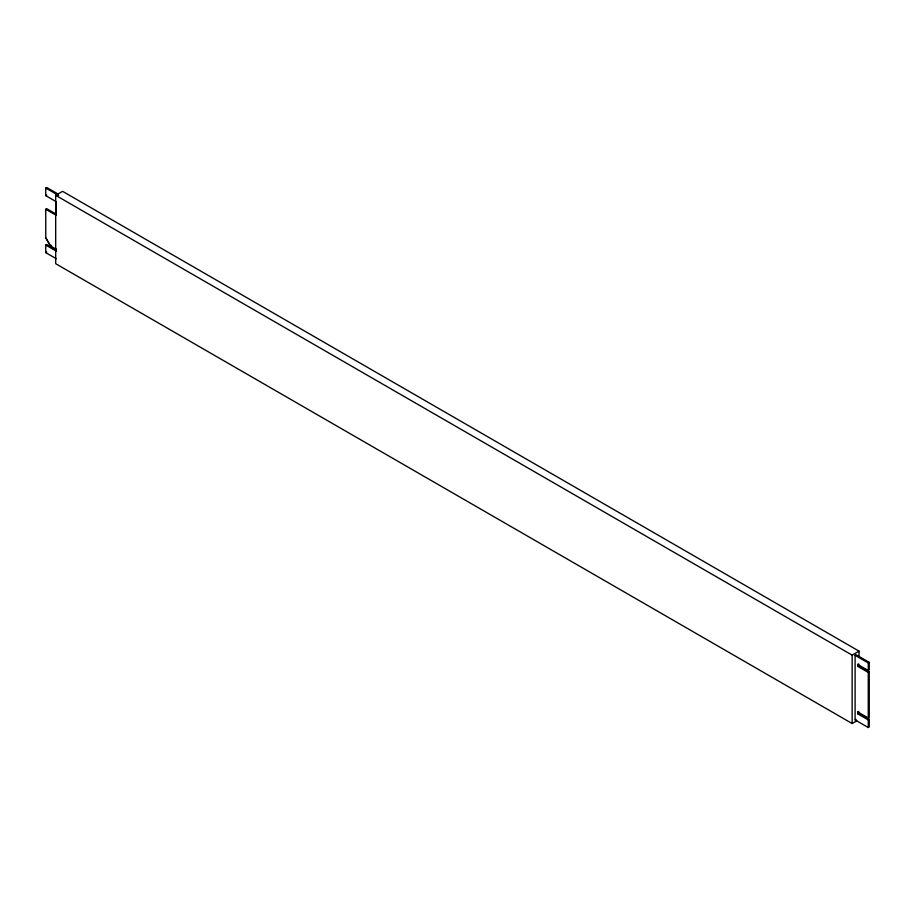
<?xml version="1.0" encoding="UTF-8"?>
<svg xmlns="http://www.w3.org/2000/svg" width="915" height="915" viewBox="0 0 915 915"><rect width="100%" height="100%" fill="white"/><g stroke="black" fill="none" stroke-linecap="round" stroke-linejoin="round"><path stroke-width="1.37" d="M56.273 201.735L45.75 195.65L45.75 188.055L46.734 187.483L58.457 194.255M45.75 195.65L46.734 195.089M856.749 720.86L852.139 723.525L55.689 263.692L55.689 195.318L62.597 191.327L859.048 651.148L859.048 656.856M56.273 249.303L50.405 245.906L45.75 237.728L45.75 209.249L46.734 208.689L55.907 213.984M56.307 258.728L45.75 252.643L45.75 245.037L46.734 244.477L55.907 249.772M51.48 245.392L50.497 245.963L45.75 237.728M45.75 252.643L46.734 252.071M55.689 195.318L852.139 655.14L859.048 651.148M855.102 655.334L856.085 654.763L869.25 662.357L869.25 669.963L868.266 670.523L857.732 664.45L857.732 666.349L868.266 672.422L869.25 671.862L869.25 717.452L868.266 718.012L857.732 711.939L857.732 713.837L868.266 719.911L869.25 719.35L869.25 726.945L868.266 727.517L855.102 719.911L855.102 655.334L868.266 662.929L869.25 662.357M857.732 664.45L858.727 663.878L858.727 665.777L869.25 671.862M857.732 666.349L858.727 665.777M857.732 711.939L858.727 711.367L858.727 713.265L869.25 719.35M857.732 713.837L858.727 713.265M855.102 719.911L856.085 719.35M45.75 188.055L58.652 195.501M45.75 209.249L56.273 215.334M45.75 245.037L56.273 251.122M868.266 662.929L868.266 670.523M868.266 672.422L868.266 718.012M868.266 719.911L868.266 727.517M852.139 655.14L852.139 723.525M56.067 201.609L56.067 215.208M56.067 249.177L56.067 250.996"/></g></svg>
